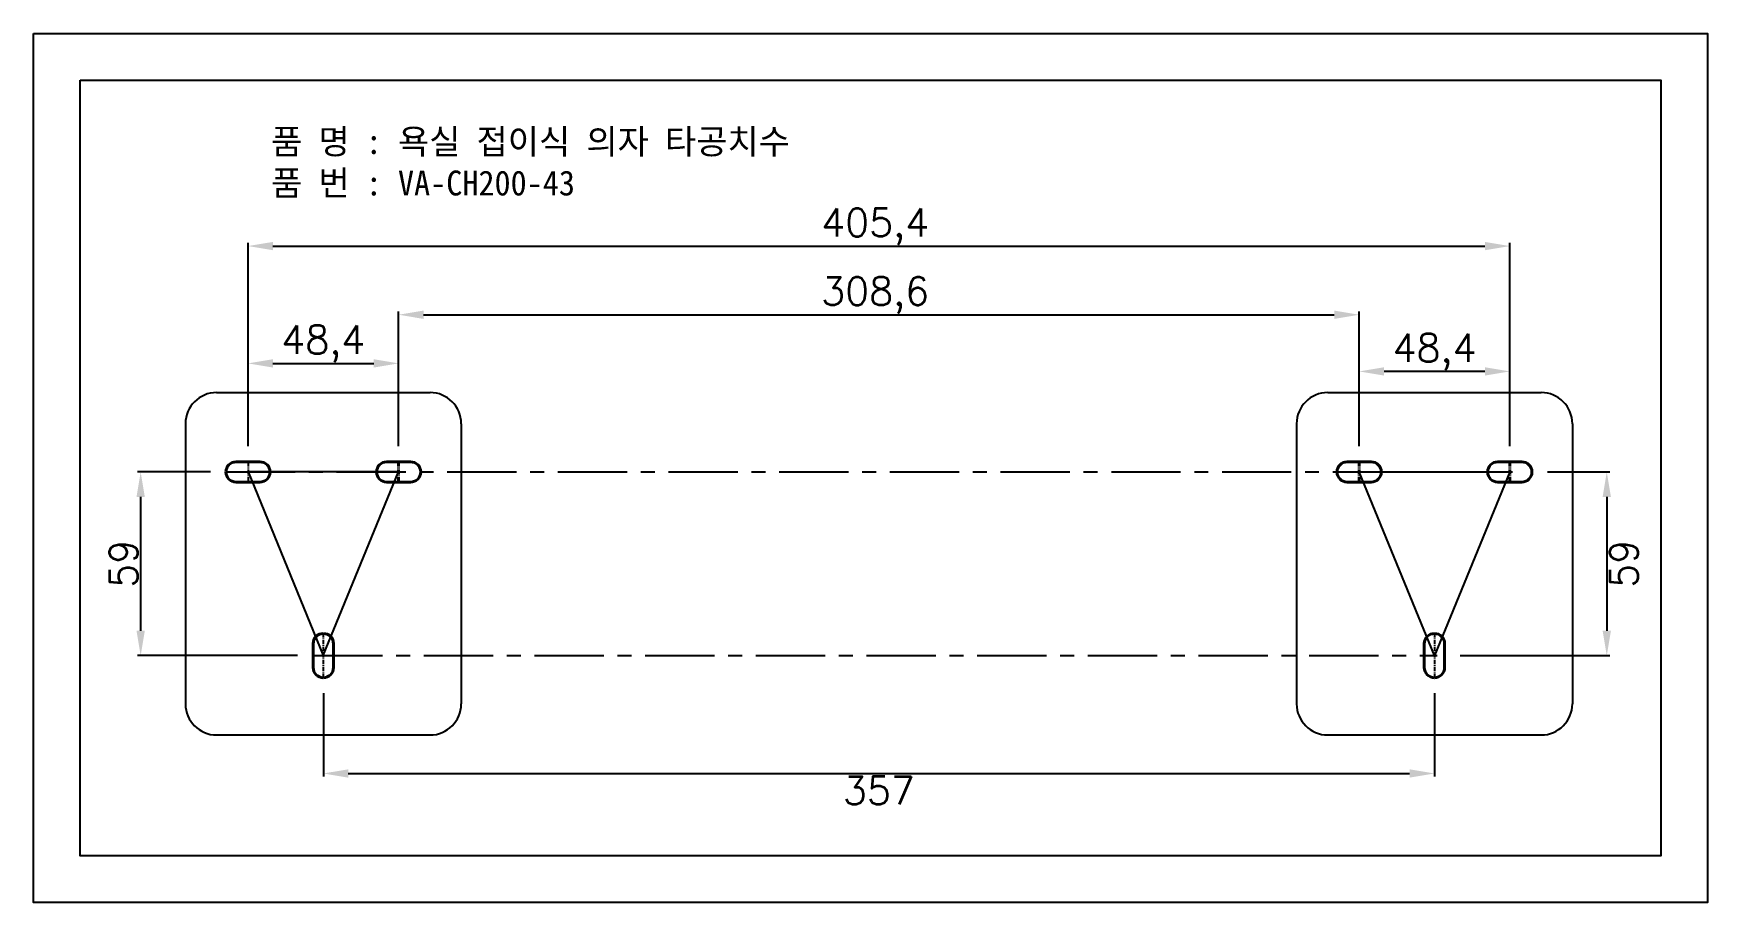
# Model space of a CAD drawing. Header units: millimetres. Extents: x 8950 to 10299, y -896 to 200.
# Drawn here: x 9761 to 10299, y -876 to -597 of the extents above; entities that cross this region are included whole.
import ezdxf

# ---------------------------------------------------------------- set-up
doc = ezdxf.new("R2010")
doc.units = ezdxf.units.MM
doc.header["$LTSCALE"] = 0.7
doc.linetypes.add('CENTER', pattern=[50.8, 31.75, -6.35, 6.35, -6.35])
doc.styles.get("Standard").update_dxf_attribs({"font": 'txt.shx', "bigfont": 'whgtxt.shx'})
doc.dimstyles.new('ISO-25', dxfattribs={"dimtxt": 20, "dimasz": 12, "dimexe": 10, "dimexo": 10, "dimgap": 12, "dimtad": 2, "dimtxsty": 'Standard', "dimcen": 2.5, "dimadec": 0, "dimazin": 0, "dimtfac": 1, "dimtmove": 0, "dimatfit": 3, "dimfxl": 1, "dimarcsym": 0})

# ---------------------------------------------------------------- blocks, each defined once
blk = doc.blocks.new('*D12')
at = {"color": 0, "lineweight": -2, "transparency": 16777216}
for p, q in [((9830.27, -729.39), (9830.27, -701.77)), ((9838.27, -702.77), (9870.67, -702.77)), ((9878.67, -729.39), (9878.67, -701.77))]:
    blk.add_line(p, q, dxfattribs=at)
at = {"color": 0, "transparency": 16777216}
for points in [[(9838.27, -701.43), (9838.27, -704.1), (9830.27, -702.77)], [(9870.67, -701.43), (9870.67, -704.1), (9878.67, -702.77)]]:
    blk.add_solid(points, dxfattribs=at)
at = {"layer": 'Defpoints', "color": 0, "transparency": 16777216}
for p in [(9878.67, -702.77), (9830.27, -734.39), (9878.67, -734.39)]:
    blk.add_point(p, dxfattribs=at)
at = {"color": 7, "transparency": 16777216, "insert": (9854.47, -696.52), "char_height": 9, "attachment_point": 5}
blk.add_mtext('48,4', dxfattribs=at)
blk = doc.blocks.new('*D13')
at = {"color": 0, "lineweight": -2, "transparency": 16777216}
for p, q in [((9818.17, -737.65), (9794.78, -737.65)), ((9795.78, -788.65), (9795.78, -745.65)), ((9846.2, -796.65), (9794.78, -796.65))]:
    blk.add_line(p, q, dxfattribs=at)
at = {"color": 0, "transparency": 16777216}
for points in [[(9794.45, -745.65), (9797.11, -745.65), (9795.78, -737.65)], [(9794.45, -788.65), (9797.11, -788.65), (9795.78, -796.65)]]:
    blk.add_solid(points, dxfattribs=at)
at = {"layer": 'Defpoints', "color": 0, "transparency": 16777216}
for p in [(9795.78, -737.65), (9823.17, -737.65), (9851.2, -796.65)]:
    blk.add_point(p, dxfattribs=at)
at = {"color": 7, "transparency": 16777216, "insert": (9790.28, -767.15), "char_height": 9, "attachment_point": 5, "rotation": 90}
blk.add_mtext('59', dxfattribs=at)
blk = doc.blocks.new('*D14')
at = {"color": 0, "lineweight": -2, "transparency": 16777216}
for p, q in [((9830.27, -729.39), (9830.27, -664.08)), ((9838.27, -665.08), (10227.67, -665.08)), ((10235.67, -729.39), (10235.67, -664.08))]:
    blk.add_line(p, q, dxfattribs=at)
at = {"color": 0, "transparency": 16777216}
for points in [[(9838.27, -663.75), (9838.27, -666.41), (9830.27, -665.08)], [(10227.67, -663.75), (10227.67, -666.41), (10235.67, -665.08)]]:
    blk.add_solid(points, dxfattribs=at)
at = {"layer": 'Defpoints', "color": 0, "transparency": 16777216}
for p in [(10235.67, -665.08), (9830.27, -734.39), (10235.67, -734.39)]:
    blk.add_point(p, dxfattribs=at)
at = {"color": 7, "transparency": 16777216, "insert": (10031.77, -658.83), "char_height": 9, "attachment_point": 5}
blk.add_mtext('405,4', dxfattribs=at)
blk = doc.blocks.new('*D16')
at = {"color": 0, "lineweight": -2, "transparency": 16777216}
for p, q in [((9854.47, -808.75), (9854.47, -835.52)), ((10211.47, -808.75), (10211.47, -835.52)), ((9862.47, -834.52), (10203.47, -834.52))]:
    blk.add_line(p, q, dxfattribs=at)
at = {"color": 0, "transparency": 16777216}
for points in [[(9862.47, -833.19), (9862.47, -835.86), (9854.47, -834.52)], [(10203.47, -833.19), (10203.47, -835.86), (10211.47, -834.52)]]:
    blk.add_solid(points, dxfattribs=at)
at = {"layer": 'Defpoints', "color": 0, "transparency": 16777216}
for p in [(9854.47, -803.75), (10211.47, -803.75), (10211.47, -834.52)]:
    blk.add_point(p, dxfattribs=at)
at = {"color": 7, "transparency": 16777216, "insert": (10032.97, -840.02), "char_height": 9, "attachment_point": 5}
blk.add_mtext('357', dxfattribs=at)
blk = doc.blocks.new('*D17')
at = {"color": 0, "lineweight": -2, "transparency": 16777216}
for p, q in [((10247.77, -737.65), (10267.83, -737.65)), ((10266.83, -745.65), (10266.83, -788.65)), ((10219.73, -796.65), (10267.83, -796.65))]:
    blk.add_line(p, q, dxfattribs=at)
at = {"color": 0, "transparency": 16777216}
for points in [[(10265.5, -745.65), (10268.16, -745.65), (10266.83, -737.65)], [(10265.5, -788.65), (10268.16, -788.65), (10266.83, -796.65)]]:
    blk.add_solid(points, dxfattribs=at)
at = {"layer": 'Defpoints', "color": 0, "transparency": 16777216}
for p in [(10242.77, -737.65), (10214.73, -796.65), (10266.83, -796.65)]:
    blk.add_point(p, dxfattribs=at)
at = {"color": 7, "transparency": 16777216, "insert": (10272.33, -767.15), "char_height": 9, "attachment_point": 5, "rotation": 90}
blk.add_mtext('59', dxfattribs=at)
blk = doc.blocks.new('*D15')
at = {"color": 0, "lineweight": -2, "transparency": 16777216}
for p, q in [((10187.27, -729.39), (10187.27, -704.35)), ((10235.67, -729.39), (10235.67, -704.35)), ((10227.67, -705.35), (10195.27, -705.35))]:
    blk.add_line(p, q, dxfattribs=at)
at = {"color": 0, "transparency": 16777216}
for points in [[(10195.27, -704.02), (10195.27, -706.69), (10187.27, -705.35)], [(10227.67, -704.02), (10227.67, -706.69), (10235.67, -705.35)]]:
    blk.add_solid(points, dxfattribs=at)
at = {"layer": 'Defpoints', "color": 0, "transparency": 16777216}
for p in [(10187.27, -705.35), (10187.27, -734.39), (10235.67, -734.39)]:
    blk.add_point(p, dxfattribs=at)
at = {"color": 7, "transparency": 16777216, "insert": (10211.47, -699.1), "char_height": 9, "attachment_point": 5}
blk.add_mtext('48,4', dxfattribs=at)
blk = doc.blocks.new('*D11')
at = {"color": 0, "lineweight": -2, "transparency": 16777216}
for p, q in [((9878.67, -729.39), (9878.67, -686.14)), ((9886.67, -687.14), (10179.27, -687.14)), ((10187.27, -729.39), (10187.27, -686.14))]:
    blk.add_line(p, q, dxfattribs=at)
at = {"color": 0, "transparency": 16777216}
for points in [[(9886.67, -685.81), (9886.67, -688.48), (9878.67, -687.14)], [(10179.27, -685.81), (10179.27, -688.48), (10187.27, -687.14)]]:
    blk.add_solid(points, dxfattribs=at)
at = {"layer": 'Defpoints', "color": 0, "transparency": 16777216}
for p in [(10187.27, -687.14), (9878.67, -734.39), (10187.27, -734.39)]:
    blk.add_point(p, dxfattribs=at)
at = {"color": 7, "transparency": 16777216, "insert": (10031.77, -680.89), "char_height": 9, "attachment_point": 5}
blk.add_mtext('308,6', dxfattribs=at)

msp = doc.modelspace()

# ---------------------------------------------------------------- linework, layer by layer
for p, q in [((9820.167, -712.153), (9888.767, -712.153)), ((10177.167, -712.153), (10245.767, -712.153)), ((9810.167, -722.153), (9810.167, -812.153)), ((9898.767, -722.153), (9898.767, -796.653)), ((10167.167, -722.153), (10167.167, -812.153)), ((10255.767, -722.153), (10255.767, -812.153)), ((9832.282, -734.388), (9834.102, -734.388)), ((9823.167, -737.653), (9823.167, -737.653)), ((9834.102, -740.918), (9832.282, -740.918)), ((9837.367, -737.653), (9837.367, -737.653)), ((9898.767, -796.653), (9898.767, -812.153)), ((10167.167, -796.653), (10167.167, -812.153)), ((9820.167, -822.153), (9888.767, -822.153)), ((10177.167, -822.153), (10245.767, -822.153))]:
    msp.add_line(p, q)
at = {"lineweight": 40}
for p, q in [((9826.432, -734.388), (9834.102, -734.388)), ((9874.832, -734.388), (9882.502, -734.388)), ((9880.682, -734.388), (9882.502, -734.388)), ((10183.432, -734.388), (10191.102, -734.388)), ((10189.282, -734.388), (10191.102, -734.388)), ((10231.832, -734.388), (10239.502, -734.388)), ((10237.682, -734.388), (10239.502, -734.388)), ((9834.102, -740.918), (9826.432, -740.918)), ((9871.567, -737.653), (9871.567, -737.653)), ((9882.502, -740.918), (9874.832, -740.918)), ((9882.502, -740.918), (9880.682, -740.918)), ((9885.767, -737.653), (9885.767, -737.653)), ((10180.167, -737.653), (10180.167, -737.653)), ((10191.102, -740.918), (10183.432, -740.918)), ((10191.102, -740.918), (10189.282, -740.918)), ((10194.367, -737.653), (10194.367, -737.653)), ((10228.567, -737.653), (10228.567, -737.653)), ((10239.502, -740.918), (10231.832, -740.918)), ((10239.502, -740.918), (10237.682, -740.918)), ((10242.767, -737.653), (10242.767, -737.653)), ((9854.467, -789.553), (9854.467, -789.553)), ((10211.467, -789.553), (10211.467, -789.553)), ((9851.202, -800.488), (9851.202, -792.818)), ((9851.202, -794.638), (9851.202, -792.818)), ((9857.732, -792.818), (9857.732, -794.638)), ((9857.732, -792.818), (9857.732, -800.488)), ((10208.202, -800.488), (10208.202, -792.818)), ((10208.202, -794.638), (10208.202, -792.818)), ((10214.732, -792.818), (10214.732, -794.638)), ((10214.732, -792.818), (10214.732, -800.488)), ((9854.467, -803.753), (9854.467, -803.753)), ((10211.467, -803.753), (10211.467, -803.753))]:
    msp.add_line(p, q, dxfattribs=at)
at = {"color": 1, "linetype": 'CENTER', "ltscale": 0.07}
msp.add_line((9830.267, -734.388), (9830.267, -740.918), dxfattribs=at)
at = {"color": 1, "linetype": 'CENTER', "lineweight": 40, "ltscale": 0.07}
for p, q in [((9878.667, -734.388), (9878.667, -740.918)), ((10187.267, -734.388), (10187.267, -740.918)), ((10235.667, -734.388), (10235.667, -740.918))]:
    msp.add_line(p, q, dxfattribs=at)
at = {"color": 1, "linetype": 'CENTER'}
for p, q in [((9823.167, -737.653), (10240.367, -737.653)), ((9851.202, -796.653), (10212.332, -796.653))]:
    msp.add_line(p, q, dxfattribs=at)
at = {"color": 6}
for p, q in [((9830.267, -737.653), (9854.467, -796.653)), ((9878.667, -737.653), (9830.267, -737.653)), ((9854.467, -796.653), (9878.667, -737.653)), ((10211.467, -796.653), (10187.267, -737.653)), ((10235.667, -737.653), (10211.467, -796.653))]:
    msp.add_line(p, q, dxfattribs=at)
at = {"color": 6, "lineweight": -3}
msp.add_line((10187.267, -737.653), (10235.667, -737.653), dxfattribs=at)
at = {"color": 1, "linetype": 'CENTER', "lineweight": -3, "ltscale": 0.06}
for p, q in [((9854.467, -789.553), (9854.467, -803.753)), ((10211.467, -789.553), (10211.467, -803.753))]:
    msp.add_line(p, q, dxfattribs=at)
at = {"color": 3}
msp.add_lwpolyline([(9761.342, -596.78), (10299.197, -596.78), (10299.197, -875.98), (9761.342, -875.98)], close=True, dxfattribs=at)
at = {"color": 6}
msp.add_lwpolyline([(9776.342, -611.78), (10284.197, -611.78), (10284.197, -860.98), (9776.342, -860.98)], close=True, dxfattribs=at)
for centre, start, end in [((9820.167, -722.153), 90, 180), ((9888.767, -722.153), 0, 90), ((10177.167, -722.153), 90, 180), ((10245.767, -722.153), 0, 90), ((9820.167, -812.153), 180, 270), ((9888.767, -812.153), 270, 0), ((10177.167, -812.153), 180, 270), ((10245.767, -812.153), 270, 0)]:
    msp.add_arc(centre, 10, start, end)
at = {"lineweight": 40}
for centre, start, end in [((9826.432, -737.653), 90, 180), ((9834.102, -737.653), 0, 90), ((9874.832, -737.653), 90, 180), ((9882.502, -737.653), 0, 90), ((10183.432, -737.653), 90, 180), ((10191.102, -737.653), 0, 90), ((10231.832, -737.653), 90, 180), ((10239.502, -737.653), 0, 90), ((9826.432, -737.653), 180, 270), ((9834.102, -737.653), 270, 0), ((9874.832, -737.653), 180, 270), ((9882.502, -737.653), 270, 0), ((10183.432, -737.653), 180, 270), ((10191.102, -737.653), 270, 0), ((10231.832, -737.653), 180, 270), ((10239.502, -737.653), 270, 0), ((9854.467, -792.818), 90, 180), ((9854.467, -792.818), 0, 90), ((10211.467, -792.818), 90, 180), ((10211.467, -792.818), 0, 90), ((9854.467, -800.488), 180, 270), ((9854.467, -800.488), 270, 0), ((10211.467, -800.488), 180, 270), ((10211.467, -800.488), 270, 0)]:
    msp.add_arc(centre, 3.265, start, end, dxfattribs=at)

# ---------------------------------------------------------------- texts
at = {"insert": (9837.687, -627.48), "char_height": 8, "attachment_point": 1}
msp.add_mtext_dynamic_manual_height_columns('{\\fGulimChe|b0|i0|c129|p49;품 명 : 욕실 접이식 의자 타공치수\\P품 번 : VA-CH200-43}', width=238.76682, gutter_width=12.5, heights=[0], dxfattribs=at)

# ---------------------------------------------------------------- dimensions: what is measured, and where the dimension line sits
at = {"color": 5}
for base, p1, p2, picture, middle in [((10235.667, -665.08), (9830.267, -734.388), (10235.667, -734.388), '*D14', (10031.767, -665.08)), ((10187.267, -687.143), (9878.667, -734.388), (10187.267, -734.388), '*D11', (10031.767, -687.143)), ((9878.667, -702.766), (9830.267, -734.388), (9878.667, -734.388), '*D12', (9854.467, -702.766)), ((10187.267, -705.355), (10235.667, -734.388), (10187.267, -734.388), '*D15', (10211.467, -705.355))]:
    dim = msp.add_linear_dim(base=base, p1=p1, p2=p2, dimstyle='ISO-25', override={"dimtxt": 9, "dimasz": 8, "dimexe": 1, "dimexo": 5, "dimgap": 1, "dimclrt": 7}, dxfattribs=at)
    dim.commit()
    dim.dimension.update_dxf_attribs({"geometry": picture, "text_midpoint": middle, "dimtype": 160})
dim = msp.add_linear_dim(base=(9795.78, -737.653), p1=(9851.202, -796.653), p2=(9823.167, -737.653), angle=90, dimstyle='ISO-25', override={"dimtxt": 9, "dimasz": 8, "dimexe": 1, "dimexo": 5, "dimgap": 1, "dimclrt": 7}, dxfattribs=at)
dim.commit()
dim.dimension.update_dxf_attribs({"geometry": '*D13', "text_midpoint": (9795.78, -767.153), "dimtype": 160})
dim = msp.add_linear_dim(base=(10266.829, -796.653), p1=(10242.767, -737.653), p2=(10214.732, -796.653), angle=90, dimstyle='ISO-25', override={"dimtxt": 9, "dimasz": 8, "dimexe": 1, "dimexo": 5, "dimgap": 1, "dimclrt": 7}, dxfattribs=at)
dim.commit()
dim.dimension.update_dxf_attribs({"geometry": '*D17', "text_midpoint": (10272.329, -767.153)})
dim = msp.add_linear_dim(base=(10211.467, -834.522), p1=(9854.467, -803.753), p2=(10211.467, -803.753), dimstyle='ISO-25', override={"dimtxt": 9, "dimasz": 8, "dimexe": 1, "dimexo": 5, "dimgap": 1, "dimclrt": 7}, dxfattribs=at)
dim.commit()
dim.dimension.update_dxf_attribs({"geometry": '*D16', "text_midpoint": (10032.967, -840.022)})

doc.saveas('drawing.dxf')
